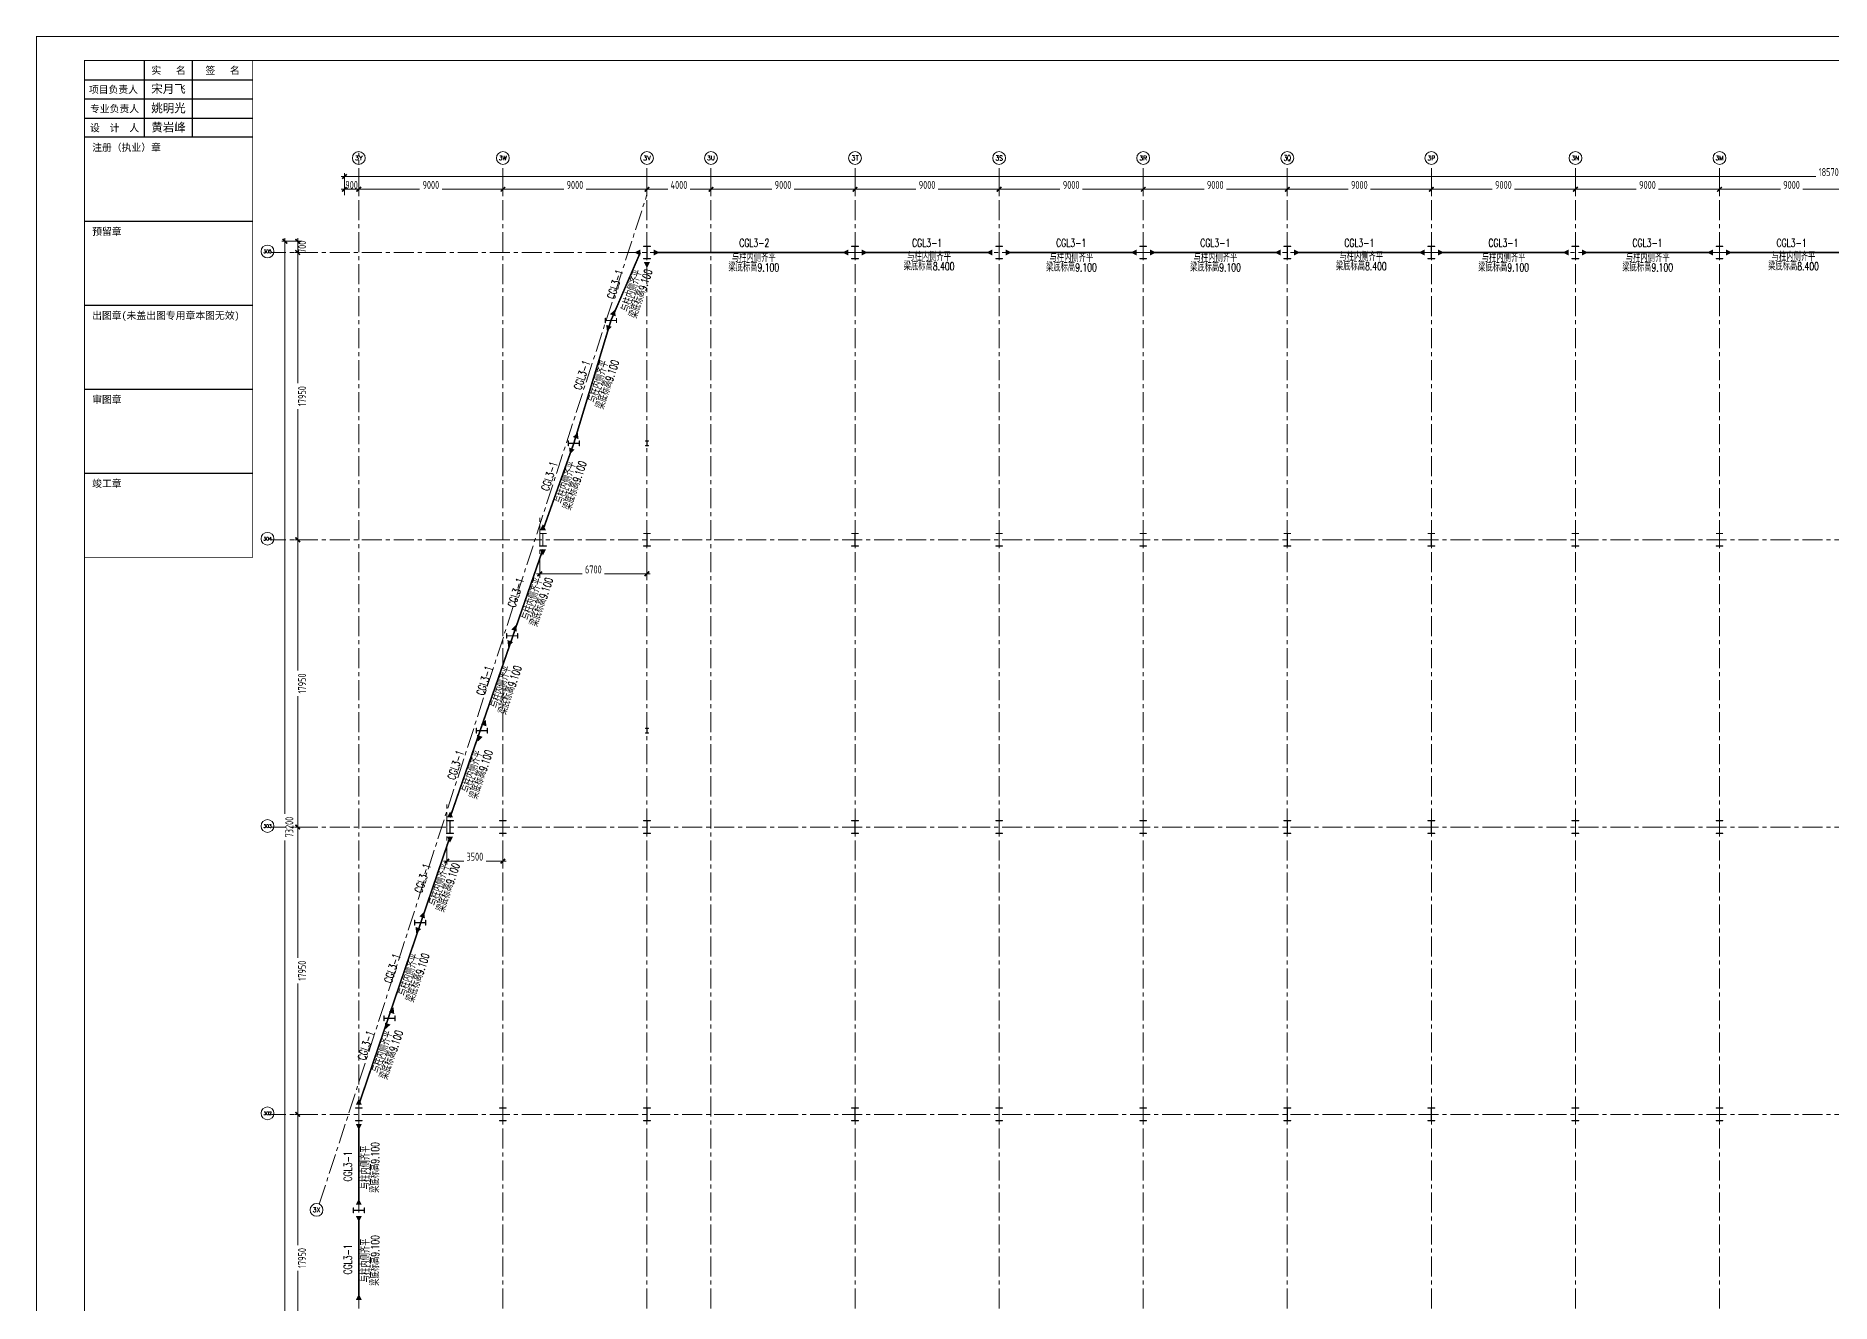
# Model space of a CAD drawing. Extents: x -1201378 to 2367219, y -619313 to 244905.
# Drawn here: x 612071 to 724212, y -249092 to -169915 of the extents above; entities that cross this region are included whole.
import ezdxf
from ezdxf.enums import TextEntityAlignment as Align

# ---------------------------------------------------------------- set-up
doc = ezdxf.new("R2010")
doc.units = 0
doc.header["$LTSCALE"] = 1000
doc.linetypes.add('CENTER', pattern=[2, 1.25, -0.25, 0.25, -0.25])
doc.layers.get('0').update_dxf_attribs({"linetype": 'CONTINUOUS'})
doc.layers.get('Defpoints').update_dxf_attribs({"linetype": 'CONTINUOUS'})
for name, color, linetype in [('0-cxFrame', 155, 'CONTINUOUS'), ('A-WINDOW', 140, 'CONTINUOUS'), ('qianming', 155, 'CONTINUOUS')]:
    doc.layers.add(name, color=color, linetype=linetype)
for name, color, linetype, lineweight in [('0-cxText', 131, 'CONTINUOUS', 25), ('S-axis', 111, 'CONTINUOUS', 0), ('S-bea', 40, 'CONTINUOUS', 0), ('S-col', 2, 'CONTINUOUS', 0), ('S-dote', 5, 'CENTER', 0), ('THIN', 7, 'CONTINUOUS', 0), ('梁', 4, 'CONTINUOUS', 18)]:
    doc.layers.add(name, color=color, linetype=linetype, lineweight=lineweight)
doc.styles.add('_TCH_AXIS', font='COMPLEX', dxfattribs={"bigfont": 'GBCBIG'})
doc.styles.add('cx_biaoti', font='')
doc.styles.add('cx_tuming', font='simhei.ttf')
doc.styles.add('cx_tuqian1', font='')
doc.styles.add('TSSD_Dimension', font='tssdeng.shx', dxfattribs={"width": 0.7, "bigfont": 'hztxt.shx'})
doc.styles.add('TSSD_Rein', font='tj-romans1.shx', dxfattribs={"width": 0.7, "bigfont": 'tj-hztxt.shx'})
doc.styles.add('图框宋体', font='', dxfattribs={"width": 0.75})
doc.styles.add('黑体', font='simhei.ttf', dxfattribs={"width": 0.8})
doc.styles.get('cx_biaoti').set_extended_font_data('SimSun')
doc.styles.get('cx_tuqian1').set_extended_font_data('SimSun')
doc.styles.get('图框宋体').set_extended_font_data('SimSun')
doc.dimstyles.new('TSSD_200_200', dxfattribs={"dimtxt": 500, "dimasz": 200, "dimexe": 200, "dimexo": 500, "dimgap": 200, "dimtad": 1, "dimdec": 0, "dimzin": 0, "dimdsep": 46, "dimtxsty": 'TSSD_Dimension', "dimblk": 'ARCHTICK', "dimcen": 0, "dimdle": 200, "dimclrt": 7, "dimadec": 0, "dimazin": 0, "dimtfac": 1, "dimtdec": 0, "dimtix": 1, "dimtmove": 2, "dimatfit": 3, "dimfxl": 1, "dimtolj": 1, "dimtzin": 0, "dimarcsym": 0})

# ---------------------------------------------------------------- blocks, each defined once
blk = doc.blocks.new('w42343243')
at = {"layer": 'S-col'}
blk.add_lwpolyline([(-165069, 621020), (-164639, 621020), (-164639, 621002), (-164848, 621002), (-164848, 620238), (-164639, 620238), (-164639, 620220), (-165069, 620220), (-165069, 620238), (-164860, 620238), (-164860, 621002), (-165069, 621002)], close=True, dxfattribs=at)
blk = doc.blocks.new('42343')
at = {"layer": 'A-WINDOW'}
for p in [(-130000, 100), (-117000, 100), (-108000, 100), (-99000, 100), (-90000, 100), (-81000, 100), (-72000, 100), (-63000, 100), (-136500, -17850), (-130000, -17850), (-117000, -17850), (-108000, -17850), (-99000, -17850), (-90000, -17850), (-81000, -17850), (-72000, -17850), (-63000, -17850), (-142300, -35800), (-139000, -35800), (-130000, -35800), (-117000, -35800), (-108000, -35800), (-99000, -35800), (-90000, -35800), (-81000, -35800), (-72000, -35800), (-63000, -35800), (-148000, -53750), (-139000, -53750), (-130000, -53750), (-117000, -53750), (-108000, -53750), (-99000, -53750), (-90000, -53750), (-81000, -53750), (-72000, -53750), (-63000, -53750)]:
    blk.add_blockref('w42343243', p, dxfattribs=at)
blk = doc.blocks.new('_ArchTick')
at = {"color": 0, "linetype": 'ByBlock', "const_width": 0.5}
blk.add_lwpolyline([(-0.71, -0.71), (0.71, 0.71)], dxfattribs=at)
blk = doc.blocks.new('*D515')
at = {"layer": 'Defpoints', "color": 0, "transparency": 16777216}
for p in [(-271576, -283448), (-270790, -282748), (-270790, -283448)]:
    blk.add_point(p, dxfattribs=at)
at = {"layer": 'S-axis', "color": 0, "lineweight": -2, "transparency": 16777216}
for p, q in [((-271576, -282548), (-271576, -283648)), ((-271290, -282748), (-271776, -282748)), ((-271290, -283448), (-271776, -283448))]:
    blk.add_line(p, q, dxfattribs=at)
at = {"layer": 'S-axis', "color": 0, "lineweight": -2, "transparency": 16777216, "xscale": 200, "yscale": 200, "zscale": 200}
for p, rotation in [((-271576, -282748), 90), ((-271576, -283448), 270)]:
    blk.add_blockref('_ArchTick', p, dxfattribs=dict(at, rotation=rotation))
at = {"layer": 'S-axis', "color": 7, "transparency": 16777216, "insert": (-271301, -283098), "char_height": 500, "attachment_point": 5, "rotation": 90, "style": 'TSSD_Dimension'}
blk.add_mtext('\\A1;700', dxfattribs=at)
blk = doc.blocks.new('*D516')
at = {"layer": 'Defpoints', "color": 0, "transparency": 16777216}
for p in [(-270790, -283448), (-271576, -301398), (-270790, -301398)]:
    blk.add_point(p, dxfattribs=at)
at = {"layer": 'S-axis', "color": 0, "lineweight": -2, "transparency": 16777216}
for p, q in [((-271290, -283448), (-271776, -283448)), ((-271576, -283248), (-271576, -291617)), ((-271576, -301598), (-271576, -293229)), ((-271290, -301398), (-271776, -301398))]:
    blk.add_line(p, q, dxfattribs=at)
at = {"layer": 'S-axis', "color": 0, "lineweight": -2, "transparency": 16777216, "xscale": 200, "yscale": 200, "zscale": 200}
for p, rotation in [((-271576, -283448), 90), ((-271576, -301398), 270)]:
    blk.add_blockref('_ArchTick', p, dxfattribs=dict(at, rotation=rotation))
at = {"layer": 'S-axis', "color": 7, "transparency": 16777216, "insert": (-271301, -292423), "char_height": 500, "attachment_point": 5, "rotation": 90, "style": 'TSSD_Dimension'}
blk.add_mtext('\\A1;17950', dxfattribs=at)
blk = doc.blocks.new('*D517')
at = {"layer": 'Defpoints', "color": 0, "transparency": 16777216}
for p in [(-270790, -301398), (-271576, -319348), (-270790, -319348)]:
    blk.add_point(p, dxfattribs=at)
at = {"layer": 'S-axis', "color": 0, "lineweight": -2, "transparency": 16777216}
for p, q in [((-271290, -301398), (-271776, -301398)), ((-271576, -301198), (-271576, -309567)), ((-271576, -319548), (-271576, -311179)), ((-271290, -319348), (-271776, -319348))]:
    blk.add_line(p, q, dxfattribs=at)
at = {"layer": 'S-axis', "color": 0, "lineweight": -2, "transparency": 16777216, "xscale": 200, "yscale": 200, "zscale": 200}
for p, rotation in [((-271576, -301398), 90), ((-271576, -319348), 270)]:
    blk.add_blockref('_ArchTick', p, dxfattribs=dict(at, rotation=rotation))
at = {"layer": 'S-axis', "color": 7, "transparency": 16777216, "insert": (-271301, -310373), "char_height": 500, "attachment_point": 5, "rotation": 90, "style": 'TSSD_Dimension'}
blk.add_mtext('\\A1;17950', dxfattribs=at)
blk = doc.blocks.new('*D518')
at = {"layer": 'Defpoints', "color": 0, "transparency": 16777216}
for p in [(-270790, -319348), (-271576, -337298), (-270790, -337298)]:
    blk.add_point(p, dxfattribs=at)
at = {"layer": 'S-axis', "color": 0, "lineweight": -2, "transparency": 16777216}
for p, q in [((-271290, -319348), (-271776, -319348)), ((-271576, -319148), (-271576, -327517)), ((-271576, -337498), (-271576, -329129)), ((-271290, -337298), (-271776, -337298))]:
    blk.add_line(p, q, dxfattribs=at)
at = {"layer": 'S-axis', "color": 0, "lineweight": -2, "transparency": 16777216, "xscale": 200, "yscale": 200, "zscale": 200}
for p, rotation in [((-271576, -319348), 90), ((-271576, -337298), 270)]:
    blk.add_blockref('_ArchTick', p, dxfattribs=dict(at, rotation=rotation))
at = {"layer": 'S-axis', "color": 7, "transparency": 16777216, "insert": (-271301, -328323), "char_height": 500, "attachment_point": 5, "rotation": 90, "style": 'TSSD_Dimension'}
blk.add_mtext('\\A1;17950', dxfattribs=at)
blk = doc.blocks.new('*D519')
at = {"layer": 'Defpoints', "color": 0, "transparency": 16777216}
for p in [(-270790, -337298), (-271576, -355248), (-270790, -355248)]:
    blk.add_point(p, dxfattribs=at)
at = {"layer": 'S-axis', "color": 0, "lineweight": -2, "transparency": 16777216}
for p, q in [((-271290, -337298), (-271776, -337298)), ((-271576, -337098), (-271576, -345467)), ((-271576, -355448), (-271576, -347079)), ((-271290, -355248), (-271776, -355248))]:
    blk.add_line(p, q, dxfattribs=at)
at = {"layer": 'S-axis', "color": 0, "lineweight": -2, "transparency": 16777216, "xscale": 200, "yscale": 200, "zscale": 200}
for p, rotation in [((-271576, -337298), 90), ((-271576, -355248), 270)]:
    blk.add_blockref('_ArchTick', p, dxfattribs=dict(at, rotation=rotation))
at = {"layer": 'S-axis', "color": 7, "transparency": 16777216, "insert": (-271301, -346273), "char_height": 500, "attachment_point": 5, "rotation": 90, "style": 'TSSD_Dimension'}
blk.add_mtext('\\A1;17950', dxfattribs=at)
blk = doc.blocks.new('*D459')
at = {"layer": 'Defpoints', "color": 0, "transparency": 16777216}
for p in [(-270890, -282748), (-272376, -355948), (-270890, -355948)]:
    blk.add_point(p, dxfattribs=at)
at = {"layer": 'S-axis', "color": 0, "lineweight": -2, "transparency": 16777216}
for p, q in [((-272376, -282548), (-272376, -318516)), ((-271390, -282748), (-272576, -282748)), ((-272376, -356148), (-272376, -320181)), ((-271390, -355948), (-272576, -355948))]:
    blk.add_line(p, q, dxfattribs=at)
at = {"layer": 'S-axis', "color": 0, "lineweight": -2, "transparency": 16777216, "xscale": 200, "yscale": 200, "zscale": 200}
for p, rotation in [((-272376, -282748), 90), ((-272376, -355948), 270)]:
    blk.add_blockref('_ArchTick', p, dxfattribs=dict(at, rotation=rotation))
at = {"layer": 'S-axis', "color": 7, "transparency": 16777216, "insert": (-272101, -319348), "char_height": 500, "attachment_point": 5, "rotation": 90, "style": 'TSSD_Dimension'}
blk.add_mtext('\\A1;73200', dxfattribs=at)
blk = doc.blocks.new('*D460')
at = {"layer": 'Defpoints', "color": 0, "transparency": 16777216}
for p in [(-267758, -279500), (-268658, -280358), (-267758, -280358)]:
    blk.add_point(p, dxfattribs=at)
at = {"layer": 'S-axis', "color": 0, "lineweight": -2, "transparency": 16777216}
for p, q in [((-268858, -279500), (-267558, -279500)), ((-268658, -279858), (-268658, -279300)), ((-267758, -279858), (-267758, -279300))]:
    blk.add_line(p, q, dxfattribs=at)
at = {"layer": 'S-axis', "color": 0, "lineweight": -2, "transparency": 16777216, "xscale": 200, "yscale": 200, "zscale": 200, "rotation": 180}
blk.add_blockref('_ArchTick', (-268658, -279500), dxfattribs=at)
at = {"layer": 'S-axis', "color": 0, "lineweight": -2, "transparency": 16777216, "xscale": 200, "yscale": 200, "zscale": 200}
blk.add_blockref('_ArchTick', (-267758, -279500), dxfattribs=at)
at = {"layer": 'S-axis', "color": 7, "transparency": 16777216, "insert": (-268208, -279225), "char_height": 500, "attachment_point": 5, "style": 'TSSD_Dimension'}
blk.add_mtext('\\A1;900', dxfattribs=at)
blk = doc.blocks.new('*D461')
at = {"layer": 'Defpoints', "color": 0, "transparency": 16777216}
for p in [(-258758, -279500), (-267758, -280358), (-258758, -280358)]:
    blk.add_point(p, dxfattribs=at)
at = {"layer": 'S-axis', "color": 0, "lineweight": -2, "transparency": 16777216}
for p, q in [((-267958, -279500), (-263957, -279500)), ((-267758, -279858), (-267758, -279300)), ((-258558, -279500), (-262560, -279500)), ((-258758, -279858), (-258758, -279300))]:
    blk.add_line(p, q, dxfattribs=at)
at = {"layer": 'S-axis', "color": 0, "lineweight": -2, "transparency": 16777216, "xscale": 200, "yscale": 200, "zscale": 200, "rotation": 180}
blk.add_blockref('_ArchTick', (-267758, -279500), dxfattribs=at)
at = {"layer": 'S-axis', "color": 0, "lineweight": -2, "transparency": 16777216, "xscale": 200, "yscale": 200, "zscale": 200}
blk.add_blockref('_ArchTick', (-258758, -279500), dxfattribs=at)
at = {"layer": 'S-axis', "color": 7, "transparency": 16777216, "insert": (-263258, -279225), "char_height": 500, "attachment_point": 5, "style": 'TSSD_Dimension'}
blk.add_mtext('\\A1;9000', dxfattribs=at)
blk = doc.blocks.new('*D462')
at = {"layer": 'Defpoints', "color": 0, "transparency": 16777216}
for p in [(-249758, -279500), (-258758, -280358), (-249758, -280358)]:
    blk.add_point(p, dxfattribs=at)
at = {"layer": 'S-axis', "color": 0, "lineweight": -2, "transparency": 16777216}
for p, q in [((-258958, -279500), (-254957, -279500)), ((-258758, -279858), (-258758, -279300)), ((-249558, -279500), (-253560, -279500)), ((-249758, -279858), (-249758, -279300))]:
    blk.add_line(p, q, dxfattribs=at)
at = {"layer": 'S-axis', "color": 0, "lineweight": -2, "transparency": 16777216, "xscale": 200, "yscale": 200, "zscale": 200, "rotation": 180}
blk.add_blockref('_ArchTick', (-258758, -279500), dxfattribs=at)
at = {"layer": 'S-axis', "color": 0, "lineweight": -2, "transparency": 16777216, "xscale": 200, "yscale": 200, "zscale": 200}
blk.add_blockref('_ArchTick', (-249758, -279500), dxfattribs=at)
at = {"layer": 'S-axis', "color": 7, "transparency": 16777216, "insert": (-254258, -279225), "char_height": 500, "attachment_point": 5, "style": 'TSSD_Dimension'}
blk.add_mtext('\\A1;9000', dxfattribs=at)
blk = doc.blocks.new('*D463')
at = {"layer": 'Defpoints', "color": 0, "transparency": 16777216}
for p in [(-245758, -279500), (-249758, -280358), (-245758, -280358)]:
    blk.add_point(p, dxfattribs=at)
at = {"layer": 'S-axis', "color": 0, "lineweight": -2, "transparency": 16777216}
for p, q in [((-249958, -279500), (-248457, -279500)), ((-249758, -279858), (-249758, -279300)), ((-245558, -279500), (-247060, -279500)), ((-245758, -279858), (-245758, -279300))]:
    blk.add_line(p, q, dxfattribs=at)
at = {"layer": 'S-axis', "color": 0, "lineweight": -2, "transparency": 16777216, "xscale": 200, "yscale": 200, "zscale": 200, "rotation": 180}
blk.add_blockref('_ArchTick', (-249758, -279500), dxfattribs=at)
at = {"layer": 'S-axis', "color": 0, "lineweight": -2, "transparency": 16777216, "xscale": 200, "yscale": 200, "zscale": 200}
blk.add_blockref('_ArchTick', (-245758, -279500), dxfattribs=at)
at = {"layer": 'S-axis', "color": 7, "transparency": 16777216, "insert": (-247758, -279225), "char_height": 500, "attachment_point": 5, "style": 'TSSD_Dimension'}
blk.add_mtext('\\A1;4000', dxfattribs=at)
blk = doc.blocks.new('*D464')
at = {"layer": 'Defpoints', "color": 0, "transparency": 16777216}
for p in [(-236758, -279500), (-245758, -280358), (-236758, -280358)]:
    blk.add_point(p, dxfattribs=at)
at = {"layer": 'S-axis', "color": 0, "lineweight": -2, "transparency": 16777216}
for p, q in [((-245958, -279500), (-241957, -279500)), ((-245758, -279858), (-245758, -279300)), ((-236558, -279500), (-240560, -279500)), ((-236758, -279858), (-236758, -279300))]:
    blk.add_line(p, q, dxfattribs=at)
at = {"layer": 'S-axis', "color": 0, "lineweight": -2, "transparency": 16777216, "xscale": 200, "yscale": 200, "zscale": 200, "rotation": 180}
blk.add_blockref('_ArchTick', (-245758, -279500), dxfattribs=at)
at = {"layer": 'S-axis', "color": 0, "lineweight": -2, "transparency": 16777216, "xscale": 200, "yscale": 200, "zscale": 200}
blk.add_blockref('_ArchTick', (-236758, -279500), dxfattribs=at)
at = {"layer": 'S-axis', "color": 7, "transparency": 16777216, "insert": (-241258, -279225), "char_height": 500, "attachment_point": 5, "style": 'TSSD_Dimension'}
blk.add_mtext('\\A1;9000', dxfattribs=at)
blk = doc.blocks.new('*D465')
at = {"layer": 'Defpoints', "color": 0, "transparency": 16777216}
for p in [(-227758, -279500), (-236758, -280358), (-227758, -280358)]:
    blk.add_point(p, dxfattribs=at)
at = {"layer": 'S-axis', "color": 0, "lineweight": -2, "transparency": 16777216}
for p, q in [((-236958, -279500), (-232957, -279500)), ((-236758, -279858), (-236758, -279300)), ((-227558, -279500), (-231560, -279500)), ((-227758, -279858), (-227758, -279300))]:
    blk.add_line(p, q, dxfattribs=at)
at = {"layer": 'S-axis', "color": 0, "lineweight": -2, "transparency": 16777216, "xscale": 200, "yscale": 200, "zscale": 200, "rotation": 180}
blk.add_blockref('_ArchTick', (-236758, -279500), dxfattribs=at)
at = {"layer": 'S-axis', "color": 0, "lineweight": -2, "transparency": 16777216, "xscale": 200, "yscale": 200, "zscale": 200}
blk.add_blockref('_ArchTick', (-227758, -279500), dxfattribs=at)
at = {"layer": 'S-axis', "color": 7, "transparency": 16777216, "insert": (-232258, -279225), "char_height": 500, "attachment_point": 5, "style": 'TSSD_Dimension'}
blk.add_mtext('\\A1;9000', dxfattribs=at)
blk = doc.blocks.new('*D466')
at = {"layer": 'Defpoints', "color": 0, "transparency": 16777216}
for p in [(-218758, -279500), (-227758, -280358), (-218758, -280358)]:
    blk.add_point(p, dxfattribs=at)
at = {"layer": 'S-axis', "color": 0, "lineweight": -2, "transparency": 16777216}
for p, q in [((-227958, -279500), (-223957, -279500)), ((-227758, -279858), (-227758, -279300)), ((-218558, -279500), (-222560, -279500)), ((-218758, -279858), (-218758, -279300))]:
    blk.add_line(p, q, dxfattribs=at)
at = {"layer": 'S-axis', "color": 0, "lineweight": -2, "transparency": 16777216, "xscale": 200, "yscale": 200, "zscale": 200, "rotation": 180}
blk.add_blockref('_ArchTick', (-227758, -279500), dxfattribs=at)
at = {"layer": 'S-axis', "color": 0, "lineweight": -2, "transparency": 16777216, "xscale": 200, "yscale": 200, "zscale": 200}
blk.add_blockref('_ArchTick', (-218758, -279500), dxfattribs=at)
at = {"layer": 'S-axis', "color": 7, "transparency": 16777216, "insert": (-223258, -279225), "char_height": 500, "attachment_point": 5, "style": 'TSSD_Dimension'}
blk.add_mtext('\\A1;9000', dxfattribs=at)
blk = doc.blocks.new('*D467')
at = {"layer": 'Defpoints', "color": 0, "transparency": 16777216}
for p in [(-209758, -279500), (-218758, -280358), (-209758, -280358)]:
    blk.add_point(p, dxfattribs=at)
at = {"layer": 'S-axis', "color": 0, "lineweight": -2, "transparency": 16777216}
for p, q in [((-218958, -279500), (-214957, -279500)), ((-218758, -279858), (-218758, -279300)), ((-209558, -279500), (-213560, -279500)), ((-209758, -279858), (-209758, -279300))]:
    blk.add_line(p, q, dxfattribs=at)
at = {"layer": 'S-axis', "color": 0, "lineweight": -2, "transparency": 16777216, "xscale": 200, "yscale": 200, "zscale": 200, "rotation": 180}
blk.add_blockref('_ArchTick', (-218758, -279500), dxfattribs=at)
at = {"layer": 'S-axis', "color": 0, "lineweight": -2, "transparency": 16777216, "xscale": 200, "yscale": 200, "zscale": 200}
blk.add_blockref('_ArchTick', (-209758, -279500), dxfattribs=at)
at = {"layer": 'S-axis', "color": 7, "transparency": 16777216, "insert": (-214258, -279225), "char_height": 500, "attachment_point": 5, "style": 'TSSD_Dimension'}
blk.add_mtext('\\A1;9000', dxfattribs=at)
blk = doc.blocks.new('*D468')
at = {"layer": 'Defpoints', "color": 0, "transparency": 16777216}
for p in [(-200758, -279500), (-209758, -280358), (-200758, -280358)]:
    blk.add_point(p, dxfattribs=at)
at = {"layer": 'S-axis', "color": 0, "lineweight": -2, "transparency": 16777216}
for p, q in [((-209958, -279500), (-205957, -279500)), ((-209758, -279858), (-209758, -279300)), ((-200558, -279500), (-204560, -279500)), ((-200758, -279858), (-200758, -279300))]:
    blk.add_line(p, q, dxfattribs=at)
at = {"layer": 'S-axis', "color": 0, "lineweight": -2, "transparency": 16777216, "xscale": 200, "yscale": 200, "zscale": 200, "rotation": 180}
blk.add_blockref('_ArchTick', (-209758, -279500), dxfattribs=at)
at = {"layer": 'S-axis', "color": 0, "lineweight": -2, "transparency": 16777216, "xscale": 200, "yscale": 200, "zscale": 200}
blk.add_blockref('_ArchTick', (-200758, -279500), dxfattribs=at)
at = {"layer": 'S-axis', "color": 7, "transparency": 16777216, "insert": (-205258, -279225), "char_height": 500, "attachment_point": 5, "style": 'TSSD_Dimension'}
blk.add_mtext('\\A1;9000', dxfattribs=at)
blk = doc.blocks.new('*D469')
at = {"layer": 'Defpoints', "color": 0, "transparency": 16777216}
for p in [(-191758, -279500), (-200758, -280358), (-191758, -280358)]:
    blk.add_point(p, dxfattribs=at)
at = {"layer": 'S-axis', "color": 0, "lineweight": -2, "transparency": 16777216}
for p, q in [((-200958, -279500), (-196957, -279500)), ((-200758, -279858), (-200758, -279300)), ((-191558, -279500), (-195560, -279500)), ((-191758, -279858), (-191758, -279300))]:
    blk.add_line(p, q, dxfattribs=at)
at = {"layer": 'S-axis', "color": 0, "lineweight": -2, "transparency": 16777216, "xscale": 200, "yscale": 200, "zscale": 200, "rotation": 180}
blk.add_blockref('_ArchTick', (-200758, -279500), dxfattribs=at)
at = {"layer": 'S-axis', "color": 0, "lineweight": -2, "transparency": 16777216, "xscale": 200, "yscale": 200, "zscale": 200}
blk.add_blockref('_ArchTick', (-191758, -279500), dxfattribs=at)
at = {"layer": 'S-axis', "color": 7, "transparency": 16777216, "insert": (-196258, -279225), "char_height": 500, "attachment_point": 5, "style": 'TSSD_Dimension'}
blk.add_mtext('\\A1;9000', dxfattribs=at)
blk = doc.blocks.new('*D470')
at = {"layer": 'Defpoints', "color": 0, "transparency": 16777216}
for p in [(-182758, -279500), (-191758, -280358), (-182758, -280358)]:
    blk.add_point(p, dxfattribs=at)
at = {"layer": 'S-axis', "color": 0, "lineweight": -2, "transparency": 16777216}
for p, q in [((-191958, -279500), (-187957, -279500)), ((-191758, -279858), (-191758, -279300)), ((-182558, -279500), (-186560, -279500)), ((-182758, -279858), (-182758, -279300))]:
    blk.add_line(p, q, dxfattribs=at)
at = {"layer": 'S-axis', "color": 0, "lineweight": -2, "transparency": 16777216, "xscale": 200, "yscale": 200, "zscale": 200, "rotation": 180}
blk.add_blockref('_ArchTick', (-191758, -279500), dxfattribs=at)
at = {"layer": 'S-axis', "color": 0, "lineweight": -2, "transparency": 16777216, "xscale": 200, "yscale": 200, "zscale": 200}
blk.add_blockref('_ArchTick', (-182758, -279500), dxfattribs=at)
at = {"layer": 'S-axis', "color": 7, "transparency": 16777216, "insert": (-187258, -279225), "char_height": 500, "attachment_point": 5, "style": 'TSSD_Dimension'}
blk.add_mtext('\\A1;9000', dxfattribs=at)
blk = doc.blocks.new('*D471')
at = {"layer": 'Defpoints', "color": 0, "transparency": 16777216}
for p in [(-173758, -279500), (-182758, -280358), (-173758, -280358)]:
    blk.add_point(p, dxfattribs=at)
at = {"layer": 'S-axis', "color": 0, "lineweight": -2, "transparency": 16777216}
for p, q in [((-182958, -279500), (-178957, -279500)), ((-182758, -279858), (-182758, -279300)), ((-173558, -279500), (-177560, -279500)), ((-173758, -279858), (-173758, -279300))]:
    blk.add_line(p, q, dxfattribs=at)
at = {"layer": 'S-axis', "color": 0, "lineweight": -2, "transparency": 16777216, "xscale": 200, "yscale": 200, "zscale": 200, "rotation": 180}
blk.add_blockref('_ArchTick', (-182758, -279500), dxfattribs=at)
at = {"layer": 'S-axis', "color": 0, "lineweight": -2, "transparency": 16777216, "xscale": 200, "yscale": 200, "zscale": 200}
blk.add_blockref('_ArchTick', (-173758, -279500), dxfattribs=at)
at = {"layer": 'S-axis', "color": 7, "transparency": 16777216, "insert": (-178258, -279225), "char_height": 500, "attachment_point": 5, "style": 'TSSD_Dimension'}
blk.add_mtext('\\A1;9000', dxfattribs=at)
blk = doc.blocks.new('*D483')
at = {"layer": 'Defpoints', "color": 0, "transparency": 16777216}
for p in [(-82958, -278700), (-268658, -280258), (-82958, -280258)]:
    blk.add_point(p, dxfattribs=at)
at = {"layer": 'S-axis', "color": 0, "lineweight": -2, "transparency": 16777216}
for p, q in [((-268858, -278700), (-176749, -278700)), ((-268658, -279758), (-268658, -278500)), ((-82758, -278700), (-174868, -278700)), ((-82958, -279758), (-82958, -278500))]:
    blk.add_line(p, q, dxfattribs=at)
at = {"layer": 'S-axis', "color": 0, "lineweight": -2, "transparency": 16777216, "xscale": 200, "yscale": 200, "zscale": 200, "rotation": 180}
blk.add_blockref('_ArchTick', (-268658, -278700), dxfattribs=at)
at = {"layer": 'S-axis', "color": 0, "lineweight": -2, "transparency": 16777216, "xscale": 200, "yscale": 200, "zscale": 200}
blk.add_blockref('_ArchTick', (-82958, -278700), dxfattribs=at)
at = {"layer": 'S-axis', "color": 7, "transparency": 16777216, "insert": (-175808, -278425), "char_height": 500, "attachment_point": 5, "style": 'TSSD_Dimension'}
blk.add_mtext('\\A1;185700', dxfattribs=at)
blk = doc.blocks.new('*D484')
at = {"layer": 'Defpoints', "color": 0, "transparency": 16777216}
for p in [(-262258, -320438), (-258758, -320438), (-258758, -321476)]:
    blk.add_point(p, dxfattribs=at)
at = {"layer": 'S-axis', "color": 0, "lineweight": -2, "transparency": 16777216}
for p, q in [((-262458, -321476), (-261207, -321476)), ((-262258, -320938), (-262258, -321676)), ((-258558, -321476), (-259810, -321476)), ((-258758, -320938), (-258758, -321676))]:
    blk.add_line(p, q, dxfattribs=at)
at = {"layer": 'S-axis', "color": 0, "lineweight": -2, "transparency": 16777216, "xscale": 200, "yscale": 200, "zscale": 200, "rotation": 180}
blk.add_blockref('_ArchTick', (-262258, -321476), dxfattribs=at)
at = {"layer": 'S-axis', "color": 0, "lineweight": -2, "transparency": 16777216, "xscale": 200, "yscale": 200, "zscale": 200}
blk.add_blockref('_ArchTick', (-258758, -321476), dxfattribs=at)
at = {"layer": 'S-axis', "color": 7, "transparency": 16777216, "insert": (-260508, -321201), "char_height": 500, "attachment_point": 5, "style": 'TSSD_Dimension'}
blk.add_mtext('\\A1;3500', dxfattribs=at)
blk = doc.blocks.new('*D485')
at = {"layer": 'Defpoints', "color": 0, "transparency": 16777216}
for p in [(-256458, -302488), (-249758, -302488), (-249758, -303526)]:
    blk.add_point(p, dxfattribs=at)
at = {"layer": 'S-axis', "color": 0, "lineweight": -2, "transparency": 16777216}
for p, q in [((-256658, -303526), (-253807, -303526)), ((-256458, -302988), (-256458, -303726)), ((-249558, -303526), (-252410, -303526)), ((-249758, -302988), (-249758, -303726))]:
    blk.add_line(p, q, dxfattribs=at)
at = {"layer": 'S-axis', "color": 0, "lineweight": -2, "transparency": 16777216, "xscale": 200, "yscale": 200, "zscale": 200, "rotation": 180}
blk.add_blockref('_ArchTick', (-256458, -303526), dxfattribs=at)
at = {"layer": 'S-axis', "color": 0, "lineweight": -2, "transparency": 16777216, "xscale": 200, "yscale": 200, "zscale": 200}
blk.add_blockref('_ArchTick', (-249758, -303526), dxfattribs=at)
at = {"layer": 'S-axis', "color": 7, "transparency": 16777216, "insert": (-253108, -303251), "char_height": 500, "attachment_point": 5, "style": 'TSSD_Dimension'}
blk.add_mtext('\\A1;6700', dxfattribs=at)
blk = doc.blocks.new('zjcx_lan_xinxi(Dragon)')
for p, q in [((7000, -3200), (0, -3200)), ((7000, -6700), (0, -6700)), ((7000, -10200), (0, -10200)), ((7000, -13700), (0, -13700)), ((7000, -17200), (0, -17200))]:
    blk.add_line(p, q)
at = {"const_width": 25}
blk.add_lwpolyline([(0, -20700), (7000, -20700), (7000, 0), (0, 0)], close=True, dxfattribs=at)
for points in [[(2500, -3200), (2500, 0)], [(4500, -3200), (4500, 0)], [(0, -800), (7000, -800)], [(0, -1600), (7000, -1600)], [(0, -2400), (7000, -2400)]]:
    blk.add_lwpolyline(points)
for points in [[(7000, -3200), (7000, 0)], [(0, -3200), (7000, -3200)], [(0, -20700), (7000, -20700), (7000, -3200)], [(0, -20700), (7000, -20700)]]:
    blk.add_lwpolyline(points, dxfattribs=at)
at = {"style": '图框宋体'}
for s, p in [('实   名', (3500, -400)), ('签   名', (5750, -400)), ('项目负责人', (1204, -1200)), ('专业负责人', (1250, -2000)), ('设  计  人', (1250, -2800))]:
    blk.add_text(s, height=300, dxfattribs=at).set_placement(p, align=Align.MIDDLE)
for s, p in [('注册（执业）章', (318, -3771)), ('预留章', (318, -7271)), ('出图章(未盖出图专用章本图无效)', (318, -10771)), ('审图章', (318, -14271)), ('竣工章', (318, -17771))]:
    blk.add_text(s, height=300, dxfattribs=at).set_placement(p)
blk = doc.blocks.new('T-信息(Dragon)')
at = {"layer": '0-cxFrame'}
blk.add_blockref('zjcx_lan_xinxi(Dragon)', (0, 0), dxfattribs=at)
at = {"layer": 'qianming', "color": 3, "style": 'cx_biaoti'}
for s, p in [('宋月飞', (3497, -1185)), ('姚明光', (3497, -1985)), ('黄岩峰', (3497, -2785))]:
    blk.add_text(s, height=350, dxfattribs=at).set_placement(p, align=Align.MIDDLE_CENTER)
blk = doc.blocks.new('TK22.A0 L(Dragon)')
at = {"layer": '0-cxFrame', "color": 7, "const_width": 0.5}
blk.add_lwpolyline([(0, 0), (-1486, 0), (-1486, 841), (0, 841)], close=True, dxfattribs=at)
at = {"layer": '0-cxFrame', "const_width": 0.5}
blk.add_lwpolyline([(-80, 10), (-1466, 10), (-1466, 831), (-80, 831)], close=True, dxfattribs=at)
at = {"layer": '0-cxFrame', "xscale": 0.009999999999999998, "yscale": 0.009999999999999998, "zscale": 0.009999999999999998}
blk.add_blockref('T-信息(Dragon)', (-1466, 831), dxfattribs=at)
at = {"style": '黑体', "flags": 4}
blk.add_attdef('图幅', text='', height=3.3, dxfattribs=at).set_placement((-40, 3), align=Align.RIGHT)
at = {"layer": '0-cxText', "flags": 4}
for tag, height, style, p in [('建设单位', 3.5, 'cx_tuming', (-45, 240)), ('项目名称', 3.5, 'cx_tuming', (-45, 210)), ('子项名称', 3.5, 'cx_tuming', (-45, 180)), ('工程编号', 3.3, 'cx_tuqian1', (-35, 165)), ('图名1', 3.5, 'cx_tuming', (-45, 87)), ('图名2', 3.5, 'cx_tuming', (-45, 79)), ('图名3', 3.5, 'cx_tuming', (-45, 71)), ('出图日期', 3.3, 'cx_tuqian1', (-39, 60)), ('专业', 3.3, 'cx_tuqian1', (-55, 52)), ('图号', 3.3, 'cx_tuqian1', (-55, 44)), ('版次', 3.3, 'cx_tuqian1', (-20, 44))]:
    blk.add_attdef(tag, text='', height=height, dxfattribs=dict(at, style=style)).set_placement(p, align=Align.MIDDLE)
at = {"layer": 'Defpoints', "color": 6, "flags": 4}
for tag, height, style, p in [('tufu', 3.3, '黑体', (-12, 12)), ('dwfname', 4, 'cx_tuqian1', (-80, 3))]:
    blk.add_attdef(tag, text='', height=height, dxfattribs=dict(at, style=style)).set_placement(p, align=Align.RIGHT)
blk = doc.blocks.new('nt66')
at = {"layer": 'S-col'}
blk.add_lwpolyline([(-195790, 766820), (-195490, 766820), (-195490, 766808), (-195636, 766808), (-195636, 766132), (-195490, 766132), (-195490, 766120), (-195790, 766120), (-195790, 766132), (-195644, 766132), (-195644, 766808), (-195790, 766808)], close=True, dxfattribs=at)
blk = doc.blocks.new('3#轴网')
at = {"layer": 'S-axis'}
for centre in [(-267758.5, -277544.2), (-258758.5, -277544.2), (-249758.5, -277544.2), (-245758.5, -277544.2), (-236758.5, -277544.2), (-227758.5, -277544.2), (-218758.5, -277544.2), (-209758.5, -277544.2), (-200758.5, -277544.2), (-191758.5, -277544.2), (-182758.5, -277544.2), (-273461.5, -283383.9), (-273461.5, -301333.9), (-273461.5, -319283.9), (-273461.5, -337233.9), (-270397.6, -343266.6)]:
    blk.add_circle(centre, 400, dxfattribs=at)
at = {"layer": 'S-dote'}
for p, q in [((-267758.5, -363428.2), (-267758.5, -277213.2)), ((-258758.5, -363428.2), (-258758.5, -277944.2)), ((-249758.5, -363428.2), (-249758.5, -277944.2)), ((-245758.5, -363428.2), (-245758.5, -277948.2)), ((-236758.5, -363428.2), (-236758.5, -277948.2)), ((-227758.5, -363428.2), (-227758.5, -277948.2)), ((-218758.5, -363428.2), (-218758.5, -277944.2)), ((-209758.5, -363428.2), (-209758.5, -277944.2)), ((-200758.5, -363428.2), (-200758.5, -277944.2)), ((-191758.5, -363428.2), (-191758.5, -277944.2)), ((-182758.5, -363428.2), (-182758.5, -277944.2)), ((-78316.2, -283448.2), (-273210.6, -283448.2)), ((-256458.5, -303778.2), (-256458.5, -299938.2)), ((-78316.2, -301398.2), (-273210.6, -301398.2)), ((-262258.5, -321678.2), (-262258.5, -317888.2)), ((-78316.2, -319348.2), (-273210.6, -319348.2)), ((-78316.2, -337298.2), (-273210.6, -337298.2))]:
    blk.add_line(p, q, dxfattribs=at)
blk.add_lwpolyline([(-270224.1, -342906.2), (-249758.5, -279830.8)], dxfattribs=at)
at = {"layer": 'S-axis', "style": '_TCH_AXIS'}
for s, height, p, p2 in [('3Y', 270.86, (-268003.5, -277679.7), (-267513.4, -277679.7)), ('3W', 255.29, (-259007.7, -277671.9), (-258509.3, -277671.9)), ('3V', 276.42, (-250002, -277682.4), (-249515, -277682.4)), ('3U', 265.5, (-246005, -277677), (-245511.9, -277677)), ('3T', 294.28, (-236996.7, -277691.4), (-236520.2, -277691.4)), ('3S', 300.65, (-227994.7, -277694.5), (-227522.2, -277694.5)), ('3R', 276.42, (-219002, -277682.4), (-218515, -277682.4)), ('3P', 282.17, (-201000.3, -277685.3), (-200516.6, -277685.3)), ('3N', 270.86, (-192003.5, -277679.7), (-191513.4, -277679.7)), ('3M', 260.31, (-183006.4, -277674.4), (-182510.6, -277674.4)), ('305', 206.28, (-273721.8, -283487), (-273201.2, -283487)), ('304', 199.75, (-273723.1, -301433.8), (-273199.9, -301433.8)), ('303', 206.28, (-273721.8, -319387), (-273201.2, -319387)), ('302', 206.28, (-273721.8, -337337), (-273201.2, -337337)), ('3X', 276.42, (-270641.1, -343404.8), (-270154.1, -343404.8))]:
    blk.add_text(s, height=height, dxfattribs=at).set_placement(p, p2, align=Align.FIT)
at = {"layer": 'S-axis', "style": '_TCH_AXIS', "width": 0.807692}
blk.add_text('3Q', height=333.94, dxfattribs=at).set_placement((-209983.2, -277711.2), (-209533.7, -277711.2), align=Align.FIT)
at = {"layer": 'S-axis'}
for base, p1, p2, angle, picture, middle in [((-82958.5, -278700.4), (-268658.5, -280258.4), (-82958.5, -280258.4), 0, '*D483', (-175808.5, -278425.4)), ((-267758.5, -279500.4), (-268658.5, -280358.4), (-267758.5, -280358.4), 0, '*D460', (-268208.5, -279225.4)), ((-258758.5, -279500.4), (-267758.5, -280358.4), (-258758.5, -280358.4), 0, '*D461', (-263258.5, -279225.4)), ((-249758.5, -279500.4), (-258758.5, -280358.4), (-249758.5, -280358.4), 0, '*D462', (-254258.5, -279225.4)), ((-245758.5, -279500.4), (-249758.5, -280358.4), (-245758.5, -280358.4), 0, '*D463', (-247758.5, -279225.4)), ((-236758.5, -279500.4), (-245758.5, -280358.4), (-236758.5, -280358.4), 0, '*D464', (-241258.5, -279225.4)), ((-227758.5, -279500.4), (-236758.5, -280358.4), (-227758.5, -280358.4), 0, '*D465', (-232258.5, -279225.4)), ((-218758.5, -279500.4), (-227758.5, -280358.4), (-218758.5, -280358.4), 0, '*D466', (-223258.5, -279225.4)), ((-209758.5, -279500.4), (-218758.5, -280358.4), (-209758.5, -280358.4), 0, '*D467', (-214258.5, -279225.4)), ((-200758.5, -279500.4), (-209758.5, -280358.4), (-200758.5, -280358.4), 0, '*D468', (-205258.5, -279225.4)), ((-191758.5, -279500.4), (-200758.5, -280358.4), (-191758.5, -280358.4), 0, '*D469', (-196258.5, -279225.4)), ((-182758.5, -279500.4), (-191758.5, -280358.4), (-182758.5, -280358.4), 0, '*D470', (-187258.5, -279225.4)), ((-173758.5, -279500.4), (-182758.5, -280358.4), (-173758.5, -280358.4), 0, '*D471', (-178258.5, -279225.4)), ((-272376.4, -355948.2), (-270890, -282748.2), (-270890, -355948.2), 270, '*D459', (-272101.4, -319348.2)), ((-271576.4, -283448.2), (-270790, -282748.2), (-270790, -283448.2), 270, '*D515', (-271301.4, -283098.2)), ((-271576.4, -301398.2), (-270790, -283448.2), (-270790, -301398.2), 270, '*D516', (-271301.4, -292423.2)), ((-271576.4, -319348.2), (-270790, -301398.2), (-270790, -319348.2), 270, '*D517', (-271301.4, -310373.2)), ((-249758.5, -303525.7), (-256458.5, -302488.2), (-249758.5, -302488.2), 0, '*D485', (-253108.5, -303250.7)), ((-271576.4, -337298.2), (-270790, -319348.2), (-270790, -337298.2), 270, '*D518', (-271301.4, -328323.2)), ((-258758.5, -321475.7), (-262258.5, -320438.2), (-258758.5, -320438.2), 0, '*D484', (-260508.5, -321200.7)), ((-271576.4, -355248.2), (-270790, -337298.2), (-270790, -355248.2), 270, '*D519', (-271301.4, -346273.2))]:
    dim = blk.add_linear_dim(base=base, p1=p1, p2=p2, angle=angle, dimstyle='TSSD_200_200', dxfattribs=at)
    dim.commit()
    dim.dimension.update_dxf_attribs({"geometry": picture, "text_midpoint": middle, "dimtype": 161})

msp = doc.modelspace()

# ---------------------------------------------------------------- linework, layer by layer
at = {"layer": 'S-bea'}
for points in [[(649826.5, -183448.2, 375, 0, 0), (649451.5, -183448.2, 375, 0, 0)], [(650241.5, -184048.2, 375, 0, 0), (650241.5, -184423.2, 375, 0, 0)], [(650656.5, -183448.2, 375, 0, 0), (651031.5, -183448.2, 375, 0, 0)], [(662826.5, -183448.2, 375, 0, 0), (662451.5, -183448.2, 375, 0, 0)], [(663656.5, -183448.2, 375, 0, 0), (664031.5, -183448.2, 375, 0, 0)], [(671826.5, -183448.2, 375, 0, 0), (671451.5, -183448.2, 375, 0, 0)], [(672656.5, -183448.2, 375, 0, 0), (673031.5, -183448.2, 375, 0, 0)], [(680826.5, -183448.2, 375, 0, 0), (680451.5, -183448.2, 375, 0, 0)], [(681656.5, -183448.2, 375, 0, 0), (682031.5, -183448.2, 375, 0, 0)], [(689826.5, -183448.2, 375, 0, 0), (689451.5, -183448.2, 375, 0, 0)], [(690656.5, -183448.2, 375, 0, 0), (691031.5, -183448.2, 375, 0, 0)], [(698826.5, -183448.2, 375, 0, 0), (698451.5, -183448.2, 375, 0, 0)], [(699656.5, -183448.2, 375, 0, 0), (700031.5, -183448.2, 375, 0, 0)], [(707826.5, -183448.2, 375, 0, 0), (707451.5, -183448.2, 375, 0, 0)], [(708656.5, -183448.2, 375, 0, 0), (709031.5, -183448.2, 375, 0, 0)], [(716826.5, -183448.2, 375, 0, 0), (716451.5, -183448.2, 375, 0, 0)], [(717656.5, -183448.2, 375, 0, 0), (718031.5, -183448.2, 375, 0, 0)], [(648111, -187369.2, 375, 0, 0), (648239.3, -187016.8, 375, 0, 0)], [(647871.6, -188027, 375, 0, 0), (647743.4, -188379.4, 375, 0, 0)], [(645791.5, -195043, 375, 0, 0), (645919.7, -194690.6, 375, 0, 0)], [(645552, -195700.8, 375, 0, 0), (645423.8, -196053.2, 375, 0, 0)], [(643741.5, -200798.2, 375, 0, 0), (643741.5, -200423.2, 375, 0, 0)], [(643741.5, -201998.2, 375, 0, 0), (643741.5, -202373.2, 375, 0, 0)], [(641939, -207069.2, 375, 0, 0), (642067.3, -206716.8, 375, 0, 0)], [(641699.6, -207727, 375, 0, 0), (641571.4, -208079.4, 375, 0, 0)], [(640041.5, -212993, 375, 0, 0), (640169.7, -212640.6, 375, 0, 0)], [(639802, -213650.8, 375, 0, 0), (639673.8, -214003.2, 375, 0, 0)], [(637941.5, -218748.2, 375, 0, 0), (637941.5, -218373.2, 375, 0, 0)], [(637941.5, -219948.2, 375, 0, 0), (637941.5, -220323.2, 375, 0, 0)], [(636197.4, -224993, 375, 0, 0), (636325.7, -224640.6, 375, 0, 0)], [(635958, -225650.8, 375, 0, 0), (635829.8, -226003.2, 375, 0, 0)], [(634283.1, -230969.2, 375, 0, 0), (634411.3, -230616.8, 375, 0, 0)], [(634043.6, -231627, 375, 0, 0), (633915.4, -231979.4, 375, 0, 0)], [(632241.5, -236698.2, 375, 0, 0), (632241.5, -236323.2, 375, 0, 0)], [(632241.5, -237898.2, 375, 0, 0), (632241.5, -238273.2, 375, 0, 0)], [(632241.3, -242948.2, 375, 0, 0), (632241.3, -242573.2, 375, 0, 0)], [(632241.3, -243648.2, 375, 0, 0), (632241.3, -244023.2, 375, 0, 0)], [(632241.3, -248898.2, 375, 0, 0), (632241.3, -248523.2, 375, 0, 0)]]:
    msp.add_lwpolyline(points, format="xyseb", dxfattribs=at)
at = {"layer": 'S-col'}
for points in [[(650141.5, -195222), (650341.5, -195222), (650341.5, -195234), (650245.5, -195234), (650245.5, -195510), (650341.5, -195510), (650341.5, -195522), (650141.5, -195522), (650141.5, -195510), (650237.5, -195510), (650237.5, -195234), (650141.5, -195234)], [(650141.5, -213172), (650341.5, -213172), (650341.5, -213184), (650245.5, -213184), (650245.5, -213460), (650341.5, -213460), (650341.5, -213472), (650141.5, -213472), (650141.5, -213460), (650237.5, -213460), (650237.5, -213184), (650141.5, -213184)]]:
    msp.add_lwpolyline(points, close=True, dxfattribs=at)
at = {"layer": '梁', "linetype": 'Continuous', "const_width": 100}
for points in [[(647991.5, -187698.2), (649826.5, -183448.2)], [(650656.5, -183448.2), (662826.5, -183448.2)], [(663656.5, -183448.2), (671826.5, -183448.2)], [(672656.5, -183448.2), (680826.5, -183448.2)], [(681656.5, -183448.2), (689826.5, -183448.2)], [(690656.5, -183448.2), (698826.5, -183448.2)], [(699656.5, -183448.2), (707826.5, -183448.2)], [(708656.5, -183448.2), (716826.5, -183448.2)], [(717656.5, -183448.2), (725826.5, -183448.2)], [(645671.9, -195372), (647991.5, -187698.2)], [(643741.5, -200798.2), (645671.9, -195372)], [(637941.5, -218748.2), (643741.5, -201998.2)], [(632241.5, -236698.2), (637941.5, -219948.2)], [(632241.5, -237898.2), (632241.5, -242948.2)], [(632241.5, -243648.2), (632241.5, -248898.2)]]:
    msp.add_lwpolyline(points, dxfattribs=at)

# ---------------------------------------------------------------- block references
at = {"layer": '0-cxFrame', "xscale": 150, "yscale": 150, "zscale": 150}
msp.add_blockref('TK22.A0 L(Dragon)', (835008.3, -296102.2), dxfattribs=at)
at = {"layer": 'S-axis'}
msp.add_blockref('3#轴网', (900000, 100000), dxfattribs=at)
at = {"layer": 'S-col'}
msp.add_blockref('42343', (945095.7, -804168.2), dxfattribs=at)
at = {"layer": 'S-col', "rotation": 90}
for p in [(1414461.5, 7941.8), (1412141.9, 268), (1408289.5, -11758.2), (1406391.9, -17682), (1402547.9, -29682), (1400633.5, -35658.2), (1398711.5, -47658.2)]:
    msp.add_blockref('nt66', p, dxfattribs=at)

# ---------------------------------------------------------------- texts
at = {"layer": 'THIN', "style": 'TSSD_Rein', "width": 0.7}
for s, p in [('CGL3-2', (656946.1, -183248.2)), ('CGL3-1', (667741.5, -183248.2)), ('CGL3-1', (676741.5, -183248.2)), ('CGL3-1', (685741.5, -183248.2)), ('CGL3-1', (694741.5, -183248.2)), ('CGL3-1', (703741.5, -183248.2)), ('CGL3-1', (712741.5, -183248.2)), ('CGL3-1', (721741.5, -183248.2)), ('与柱内侧齐平', (656913.6, -184182.9)), ('与柱内侧齐平', (656913.6, -184182.9)), ('与柱内侧齐平', (667865.3, -184115.7)), ('与柱内侧齐平', (676755.9, -184182.9)), ('与柱内侧齐平', (676755.9, -184182.9)), ('与柱内侧齐平', (685755.9, -184182.9)), ('与柱内侧齐平', (685755.9, -184182.9)), ('与柱内侧齐平', (694865.3, -184115.7)), ('与柱内侧齐平', (703755.9, -184182.9)), ('与柱内侧齐平', (703755.9, -184182.9)), ('与柱内侧齐平', (712755.9, -184182.9)), ('与柱内侧齐平', (712755.9, -184182.9)), ('与柱内侧齐平', (721865.3, -184115.7)), ('梁底标高9.100', (656913.6, -184779.6)), ('梁底标高9.100', (656913.6, -184779.6)), ('梁底标高8.400', (667865.3, -184712.3)), ('梁底标高9.100', (676755.9, -184779.6)), ('梁底标高9.100', (676755.9, -184779.6)), ('梁底标高9.100', (685755.9, -184779.6)), ('梁底标高9.100', (685755.9, -184779.6)), ('梁底标高8.400', (694865.3, -184712.3)), ('梁底标高9.100', (703755.9, -184779.6)), ('梁底标高9.100', (703755.9, -184779.6)), ('梁底标高9.100', (712755.9, -184779.6)), ('梁底标高9.100', (712755.9, -184779.6)), ('梁底标高8.400', (721865.3, -184712.3))]:
    msp.add_text(s, height=500, dxfattribs=at).set_placement(p, align=Align.BOTTOM_CENTER)
for s, rotation, p in [('CGL3-1', 72, (648637.1, -185558.5)), ('与柱内侧齐平', 72, (649675.3, -185960)), ('梁底标高9.100', 72, (650242.8, -186144.4)), ('CGL3-1', 72, (646563.1, -191230.3)), ('与柱内侧齐平', 72, (647601.3, -191631.9)), ('梁底标高9.100', 72, (648168.8, -191816.3)), ('CGL3-1', 72, (644526.9, -197546.4)), ('与柱内侧齐平', 72, (645565.1, -197948)), ('梁底标高9.100', 72, (646132.6, -198132.4)), ('CGL3-1', 72, (642434.2, -204822.2)), ('梁底标高9.100', 72, (644039.9, -205408.1)), ('与柱内侧齐平', 72, (643472.4, -205223.7)), ('CGL3-1', 72, (640475.3, -210321.1)), ('与柱内侧齐平', 72, (641513.5, -210722.7)), ('梁底标高9.100', 72, (642081, -210907)), ('CGL3-1', 72, (638672.5, -215597.7)), ('与柱内侧齐平', 72, (639710.7, -215999.3)), ('梁底标高9.100', 72, (640278.1, -216183.7)), ('CGL3-1', 72, (636613.3, -222665.5)), ('与柱内侧齐平', 72, (637651.5, -223067.1)), ('梁底标高9.100', 72, (638219, -223251.5)), ('CGL3-1', 72, (634714.2, -228298.3)), ('与柱内侧齐平', 72, (635752.5, -228699.8)), ('梁底标高9.100', 72, (636319.9, -228884.2)), ('CGL3-1', 72, (633061.5, -233112.6)), ('与柱内侧齐平', 72, (634099.7, -233514.1)), ('梁底标高9.100', 72, (634667.2, -233698.5)), ('CGL3-1', 90, (631953.4, -240553.7)), ('与柱内侧齐平', 90, (633064.9, -240614.8)), ('梁底标高9.100', 90, (633661.5, -240614.8)), ('CGL3-1', 90, (631953.4, -246363.7)), ('与柱内侧齐平', 90, (633064.9, -246424.8)), ('梁底标高9.100', 90, (633661.5, -246424.8))]:
    msp.add_text(s, height=500, rotation=rotation, dxfattribs=at).set_placement(p, align=Align.BOTTOM_CENTER)

doc.saveas('drawing.dxf')
